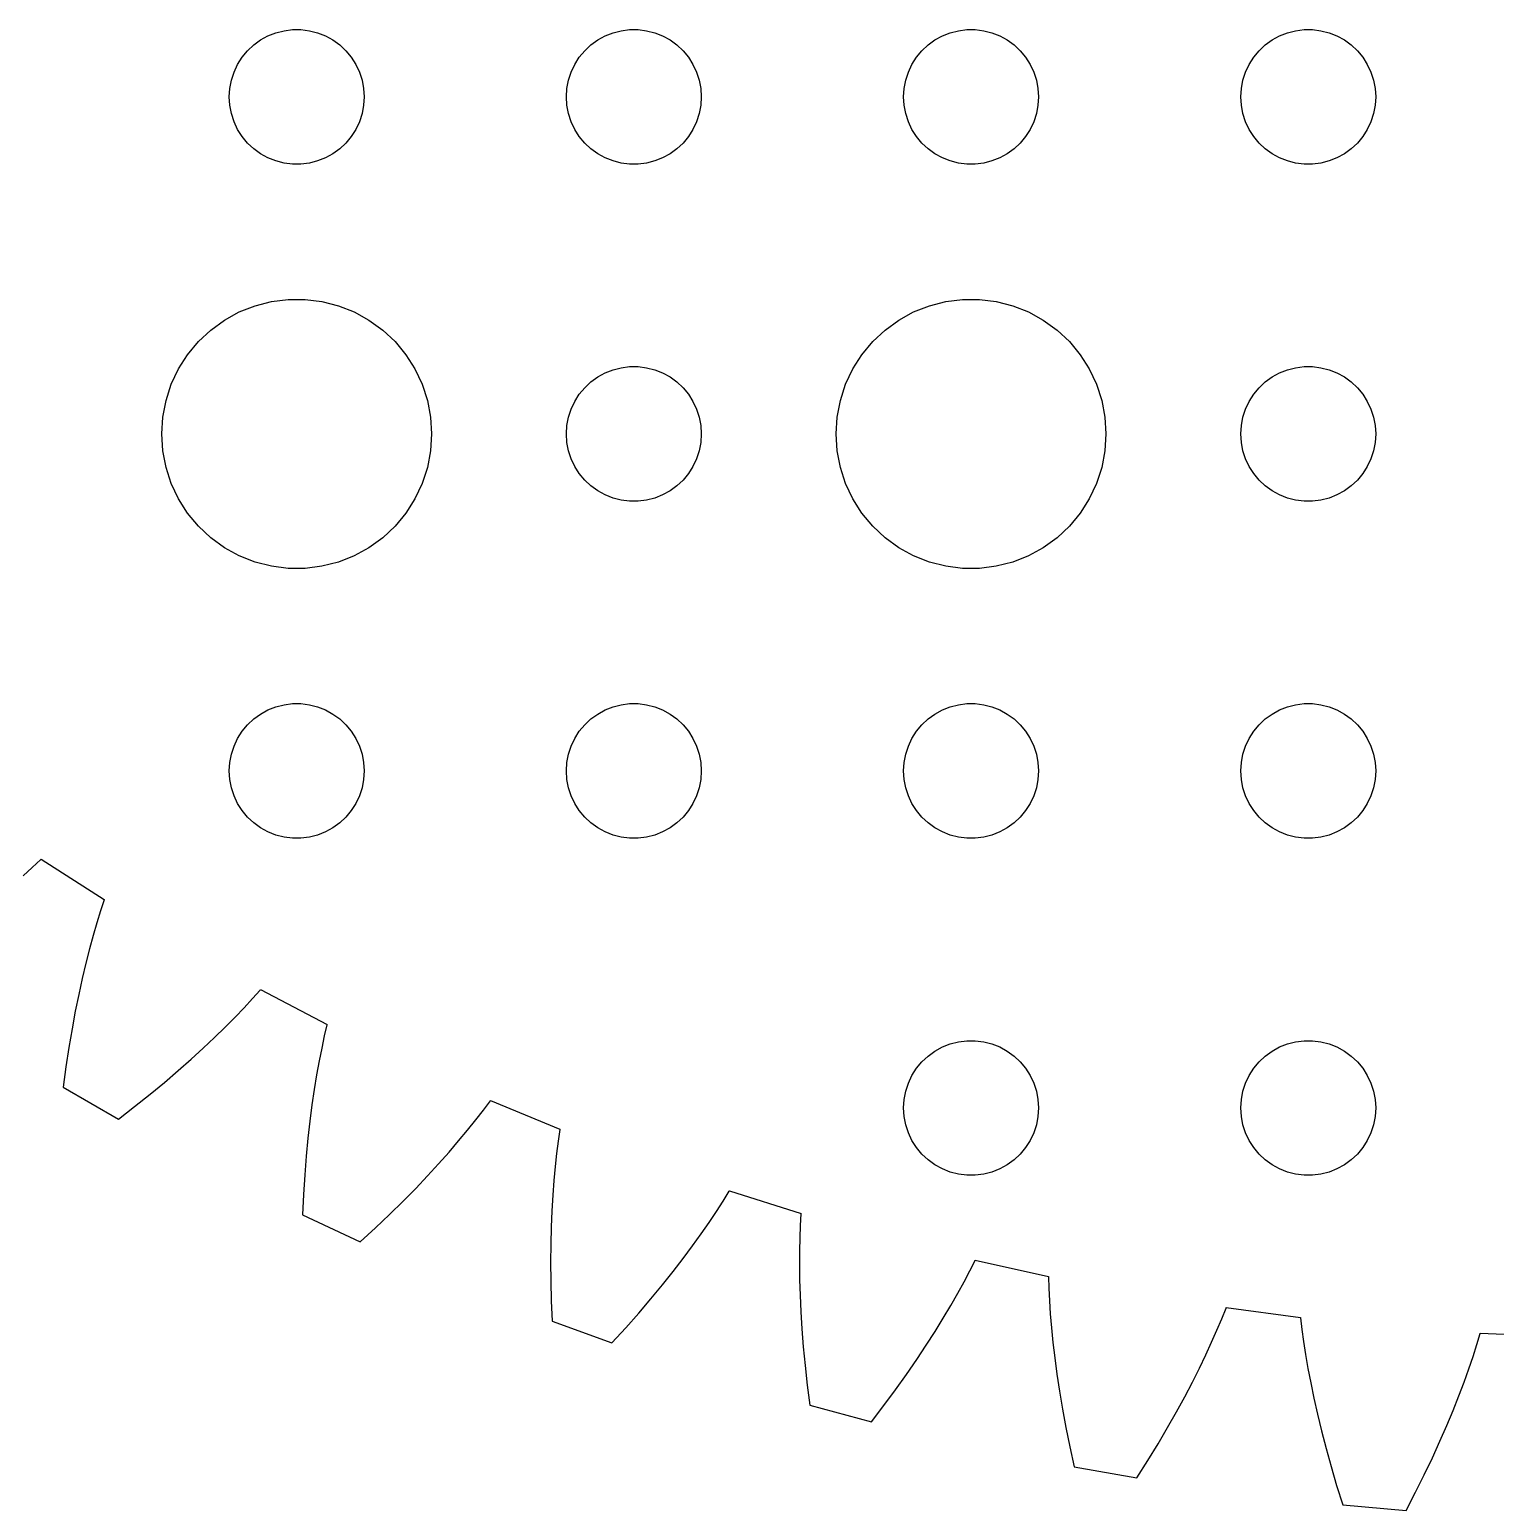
# Model space of a CAD drawing. Header units: metres. Extents: x -69 to 69, y 41 to 289.
# Drawn here: x -35.94 to -3.34, y 41.04 to 74 of the extents above; entities that cross this region are included whole.
import ezdxf

# ---------------------------------------------------------------- set-up
doc = ezdxf.new("R2010")
doc.units = ezdxf.units.M

msp = doc.modelspace()

# ---------------------------------------------------------------- linework, layer by layer
for p, q in [((-30.8037, 73.7665), (-30.6387, 73.8572)), ((-30.6387, 73.8572), (-30.4635, 73.9266)), ((-30.4635, 73.9266), (-30.2811, 73.9734)), ((-30.2811, 73.9734), (-30.0942, 73.997)), ((-30.0942, 73.997), (-29.9058, 73.997)), ((-29.9058, 73.997), (-29.7189, 73.9734)), ((-29.7189, 73.9734), (-29.5365, 73.9266)), ((-29.5365, 73.9266), (-29.3613, 73.8572)), ((-29.3613, 73.8572), (-29.1963, 73.7665)), ((-23.3037, 73.7665), (-23.1387, 73.8572)), ((-23.1387, 73.8572), (-22.9635, 73.9266)), ((-22.9635, 73.9266), (-22.7811, 73.9734)), ((-22.7811, 73.9734), (-22.5942, 73.997)), ((-22.5942, 73.997), (-22.4058, 73.997)), ((-22.4058, 73.997), (-22.2189, 73.9734)), ((-22.2189, 73.9734), (-22.0365, 73.9266)), ((-22.0365, 73.9266), (-21.8613, 73.8572)), ((-21.8613, 73.8572), (-21.6963, 73.7665)), ((-15.8037, 73.7665), (-15.6387, 73.8572)), ((-15.6387, 73.8572), (-15.4635, 73.9266)), ((-15.4635, 73.9266), (-15.2811, 73.9734)), ((-15.2811, 73.9734), (-15.0942, 73.997)), ((-15.0942, 73.997), (-14.9058, 73.997)), ((-14.9058, 73.997), (-14.7189, 73.9734)), ((-14.7189, 73.9734), (-14.5365, 73.9266)), ((-14.5365, 73.9266), (-14.3613, 73.8572)), ((-14.3613, 73.8572), (-14.1963, 73.7665)), ((-8.30373, 73.7665), (-8.13866, 73.8572)), ((-8.13866, 73.8572), (-7.96352, 73.9266)), ((-7.96352, 73.9266), (-7.78107, 73.9734)), ((-7.78107, 73.9734), (-7.59418, 73.997)), ((-7.59418, 73.997), (-7.40581, 73.997)), ((-7.40581, 73.997), (-7.21892, 73.9734)), ((-7.21892, 73.9734), (-7.03647, 73.9266)), ((-7.03647, 73.9266), (-6.86133, 73.8572)), ((-6.86133, 73.8572), (-6.69626, 73.7665)), ((-31.2135, 73.3817), (-31.0934, 73.5268)), ((-31.0934, 73.5268), (-30.9561, 73.6558)), ((-30.9561, 73.6558), (-30.8037, 73.7665)), ((-29.1963, 73.7665), (-29.0439, 73.6558)), ((-29.0439, 73.6558), (-28.9065, 73.5268)), ((-28.9065, 73.5268), (-28.7865, 73.3817)), ((-23.7135, 73.3817), (-23.5934, 73.5268)), ((-23.5934, 73.5268), (-23.4561, 73.6558)), ((-23.4561, 73.6558), (-23.3037, 73.7665)), ((-21.6963, 73.7665), (-21.5439, 73.6558)), ((-21.5439, 73.6558), (-21.4065, 73.5268)), ((-21.4065, 73.5268), (-21.2865, 73.3817)), ((-16.2135, 73.3817), (-16.0934, 73.5268)), ((-16.0934, 73.5268), (-15.9561, 73.6558)), ((-15.9561, 73.6558), (-15.8037, 73.7665)), ((-14.1963, 73.7665), (-14.0439, 73.6558)), ((-14.0439, 73.6558), (-13.9065, 73.5268)), ((-13.9065, 73.5268), (-13.7865, 73.3817)), ((-8.71352, 73.3817), (-8.59344, 73.5268)), ((-8.59344, 73.5268), (-8.45613, 73.6558)), ((-8.45613, 73.6558), (-8.30373, 73.7665)), ((-6.69626, 73.7665), (-6.54385, 73.6558)), ((-6.54385, 73.6558), (-6.40654, 73.5268)), ((-6.40654, 73.5268), (-6.28647, 73.3817)), ((-31.3947, 73.0522), (-31.3145, 73.2226)), ((-31.3145, 73.2226), (-31.2135, 73.3817)), ((-28.7865, 73.3817), (-28.6855, 73.2226)), ((-28.6855, 73.2226), (-28.6053, 73.0522)), ((-23.8947, 73.0522), (-23.8145, 73.2226)), ((-23.8145, 73.2226), (-23.7135, 73.3817)), ((-21.2865, 73.3817), (-21.1855, 73.2226)), ((-21.1855, 73.2226), (-21.1053, 73.0522)), ((-16.3947, 73.0522), (-16.3145, 73.2226)), ((-16.3145, 73.2226), (-16.2135, 73.3817)), ((-13.7865, 73.3817), (-13.6855, 73.2226)), ((-13.6855, 73.2226), (-13.6053, 73.0522)), ((-8.89465, 73.0522), (-8.81445, 73.2226)), ((-8.81445, 73.2226), (-8.71352, 73.3817)), ((-6.28647, 73.3817), (-6.18553, 73.2226)), ((-6.18553, 73.2226), (-6.10533, 73.0522)), ((-31.4882, 72.688), (-31.4529, 72.873)), ((-31.4529, 72.873), (-31.3947, 73.0522)), ((-28.6053, 73.0522), (-28.5471, 72.873)), ((-28.5471, 72.873), (-28.5118, 72.688)), ((-23.9882, 72.688), (-23.9529, 72.873)), ((-23.9529, 72.873), (-23.8947, 73.0522)), ((-21.1053, 73.0522), (-21.0471, 72.873)), ((-21.0471, 72.873), (-21.0118, 72.688)), ((-16.4882, 72.688), (-16.4529, 72.873)), ((-16.4529, 72.873), (-16.3947, 73.0522)), ((-13.6053, 73.0522), (-13.5471, 72.873)), ((-13.5471, 72.873), (-13.5118, 72.688)), ((-8.98816, 72.688), (-8.95287, 72.873)), ((-8.95287, 72.873), (-8.89465, 73.0522)), ((-6.10533, 73.0522), (-6.04712, 72.873)), ((-6.04712, 72.873), (-6.01183, 72.688)), ((-31.5, 72.5), (-31.4882, 72.688)), ((-31.4882, 72.312), (-31.5, 72.5)), ((-28.5118, 72.688), (-28.5, 72.5)), ((-28.5, 72.5), (-28.5118, 72.312)), ((-24, 72.5), (-23.9882, 72.688)), ((-23.9882, 72.312), (-24, 72.5)), ((-21.0118, 72.688), (-21, 72.5)), ((-21, 72.5), (-21.0118, 72.312)), ((-16.5, 72.5), (-16.4882, 72.688)), ((-16.4882, 72.312), (-16.5, 72.5)), ((-13.5118, 72.688), (-13.5, 72.5)), ((-13.5, 72.5), (-13.5118, 72.312)), ((-9, 72.5), (-8.98816, 72.688)), ((-8.98816, 72.312), (-9, 72.5)), ((-6.01183, 72.688), (-6, 72.5)), ((-6, 72.5), (-6.01183, 72.312)), ((-31.4529, 72.127), (-31.4882, 72.312)), ((-28.5118, 72.312), (-28.5471, 72.127)), ((-23.9529, 72.127), (-23.9882, 72.312)), ((-21.0118, 72.312), (-21.0471, 72.127)), ((-16.4529, 72.127), (-16.4882, 72.312)), ((-13.5118, 72.312), (-13.5471, 72.127)), ((-8.95287, 72.127), (-8.98816, 72.312)), ((-6.01183, 72.312), (-6.04712, 72.127)), ((-31.3947, 71.9478), (-31.4529, 72.127)), ((-31.3145, 71.7774), (-31.3947, 71.9478)), ((-28.6053, 71.9478), (-28.6855, 71.7774)), ((-28.5471, 72.127), (-28.6053, 71.9478)), ((-23.8947, 71.9478), (-23.9529, 72.127)), ((-23.8145, 71.7774), (-23.8947, 71.9478)), ((-21.1053, 71.9478), (-21.1855, 71.7774)), ((-21.0471, 72.127), (-21.1053, 71.9478)), ((-16.3947, 71.9478), (-16.4529, 72.127)), ((-16.3145, 71.7774), (-16.3947, 71.9478)), ((-13.6053, 71.9478), (-13.6855, 71.7774)), ((-13.5471, 72.127), (-13.6053, 71.9478)), ((-8.89465, 71.9478), (-8.95287, 72.127)), ((-8.81445, 71.7774), (-8.89465, 71.9478)), ((-6.10533, 71.9478), (-6.18553, 71.7774)), ((-6.04712, 72.127), (-6.10533, 71.9478)), ((-31.2135, 71.6183), (-31.3145, 71.7774)), ((-31.0934, 71.4732), (-31.2135, 71.6183)), ((-28.7865, 71.6183), (-28.9065, 71.4732)), ((-28.6855, 71.7774), (-28.7865, 71.6183)), ((-23.7135, 71.6183), (-23.8145, 71.7774)), ((-23.5934, 71.4732), (-23.7135, 71.6183)), ((-21.2865, 71.6183), (-21.4065, 71.4732)), ((-21.1855, 71.7774), (-21.2865, 71.6183)), ((-16.2135, 71.6183), (-16.3145, 71.7774)), ((-16.0934, 71.4732), (-16.2135, 71.6183)), ((-13.7865, 71.6183), (-13.9065, 71.4732)), ((-13.6855, 71.7774), (-13.7865, 71.6183)), ((-8.71352, 71.6183), (-8.81445, 71.7774)), ((-8.59344, 71.4732), (-8.71352, 71.6183)), ((-6.28647, 71.6183), (-6.40654, 71.4732)), ((-6.18553, 71.7774), (-6.28647, 71.6183)), ((-30.9561, 71.3442), (-31.0934, 71.4732)), ((-30.8037, 71.2335), (-30.9561, 71.3442)), ((-30.6387, 71.1428), (-30.8037, 71.2335)), ((-29.1963, 71.2335), (-29.3613, 71.1428)), ((-29.0439, 71.3442), (-29.1963, 71.2335)), ((-28.9065, 71.4732), (-29.0439, 71.3442)), ((-23.4561, 71.3442), (-23.5934, 71.4732)), ((-23.3037, 71.2335), (-23.4561, 71.3442)), ((-23.1387, 71.1428), (-23.3037, 71.2335)), ((-21.6963, 71.2335), (-21.8613, 71.1428)), ((-21.5439, 71.3442), (-21.6963, 71.2335)), ((-21.4065, 71.4732), (-21.5439, 71.3442)), ((-15.9561, 71.3442), (-16.0934, 71.4732)), ((-15.8037, 71.2335), (-15.9561, 71.3442)), ((-15.6387, 71.1428), (-15.8037, 71.2335)), ((-14.1963, 71.2335), (-14.3613, 71.1428)), ((-14.0439, 71.3442), (-14.1963, 71.2335)), ((-13.9065, 71.4732), (-14.0439, 71.3442)), ((-8.45613, 71.3442), (-8.59344, 71.4732)), ((-8.30373, 71.2335), (-8.45613, 71.3442)), ((-8.13866, 71.1428), (-8.30373, 71.2335)), ((-6.69626, 71.2335), (-6.86133, 71.1428)), ((-6.54385, 71.3442), (-6.69626, 71.2335)), ((-6.40654, 71.4732), (-6.54385, 71.3442)), ((-30.4635, 71.0734), (-30.6387, 71.1428)), ((-30.2811, 71.0266), (-30.4635, 71.0734)), ((-30.0942, 71.003), (-30.2811, 71.0266)), ((-29.9058, 71.003), (-30.0942, 71.003)), ((-29.7189, 71.0266), (-29.9058, 71.003)), ((-29.5365, 71.0734), (-29.7189, 71.0266)), ((-29.3613, 71.1428), (-29.5365, 71.0734)), ((-22.9635, 71.0734), (-23.1387, 71.1428)), ((-22.7811, 71.0266), (-22.9635, 71.0734)), ((-22.5942, 71.003), (-22.7811, 71.0266)), ((-22.4058, 71.003), (-22.5942, 71.003)), ((-22.2189, 71.0266), (-22.4058, 71.003)), ((-22.0365, 71.0734), (-22.2189, 71.0266)), ((-21.8613, 71.1428), (-22.0365, 71.0734)), ((-15.4635, 71.0734), (-15.6387, 71.1428)), ((-15.2811, 71.0266), (-15.4635, 71.0734)), ((-15.0942, 71.003), (-15.2811, 71.0266)), ((-14.9058, 71.003), (-15.0942, 71.003)), ((-14.7189, 71.0266), (-14.9058, 71.003)), ((-14.5365, 71.0734), (-14.7189, 71.0266)), ((-14.3613, 71.1428), (-14.5365, 71.0734)), ((-7.96352, 71.0734), (-8.13866, 71.1428)), ((-7.78107, 71.0266), (-7.96352, 71.0734)), ((-7.59418, 71.003), (-7.78107, 71.0266)), ((-7.40581, 71.003), (-7.59418, 71.003)), ((-7.21892, 71.0266), (-7.40581, 71.003)), ((-7.03647, 71.0734), (-7.21892, 71.0266)), ((-6.86133, 71.1428), (-7.03647, 71.0734)), ((-30.927, 67.8532), (-30.5621, 67.9469)), ((-30.5621, 67.9469), (-30.1884, 67.9941)), ((-30.1884, 67.9941), (-29.8116, 67.9941)), ((-29.8116, 67.9941), (-29.4379, 67.9469)), ((-29.4379, 67.9469), (-29.0729, 67.8532)), ((-15.927, 67.8532), (-15.5621, 67.9469)), ((-15.5621, 67.9469), (-15.1884, 67.9941)), ((-15.1884, 67.9941), (-14.8116, 67.9941)), ((-14.8116, 67.9941), (-14.4379, 67.9469)), ((-14.4379, 67.9469), (-14.0729, 67.8532)), ((-31.6075, 67.533), (-31.2773, 67.7145)), ((-31.2773, 67.7145), (-30.927, 67.8532)), ((-29.0729, 67.8532), (-28.7227, 67.7145)), ((-28.7227, 67.7145), (-28.3925, 67.533)), ((-16.6075, 67.533), (-16.2773, 67.7145)), ((-16.2773, 67.7145), (-15.927, 67.8532)), ((-14.0729, 67.8532), (-13.7227, 67.7145)), ((-13.7227, 67.7145), (-13.3925, 67.533)), ((-32.1869, 67.0536), (-31.9123, 67.3115)), ((-31.9123, 67.3115), (-31.6075, 67.533)), ((-28.3925, 67.533), (-28.0877, 67.3115)), ((-28.0877, 67.3115), (-27.8131, 67.0536)), ((-17.1869, 67.0536), (-16.9123, 67.3115)), ((-16.9123, 67.3115), (-16.6075, 67.533)), ((-13.3925, 67.533), (-13.0877, 67.3115)), ((-13.0877, 67.3115), (-12.8131, 67.0536)), ((-32.427, 66.7634), (-32.1869, 67.0536)), ((-27.8131, 67.0536), (-27.5729, 66.7634)), ((-17.427, 66.7634), (-17.1869, 67.0536)), ((-12.8131, 67.0536), (-12.5729, 66.7634)), ((-32.6289, 66.4453), (-32.427, 66.7634)), ((-27.5729, 66.7634), (-27.3711, 66.4453)), ((-17.6289, 66.4453), (-17.427, 66.7634)), ((-12.5729, 66.7634), (-12.3711, 66.4453)), ((-32.7893, 66.1044), (-32.6289, 66.4453)), ((-27.3711, 66.4453), (-27.2107, 66.1044)), ((-23.4561, 66.1558), (-23.3037, 66.2665)), ((-23.3037, 66.2665), (-23.1387, 66.3572)), ((-23.1387, 66.3572), (-22.9635, 66.4266)), ((-22.9635, 66.4266), (-22.7811, 66.4734)), ((-22.7811, 66.4734), (-22.5942, 66.497)), ((-22.5942, 66.497), (-22.4058, 66.497)), ((-22.4058, 66.497), (-22.2189, 66.4734)), ((-22.2189, 66.4734), (-22.0365, 66.4266)), ((-22.0365, 66.4266), (-21.8613, 66.3572)), ((-21.8613, 66.3572), (-21.6963, 66.2665)), ((-21.6963, 66.2665), (-21.5439, 66.1558)), ((-17.7893, 66.1044), (-17.6289, 66.4453)), ((-12.3711, 66.4453), (-12.2107, 66.1044)), ((-8.45613, 66.1558), (-8.30373, 66.2665)), ((-8.30373, 66.2665), (-8.13866, 66.3572)), ((-8.13866, 66.3572), (-7.96352, 66.4266)), ((-7.96352, 66.4266), (-7.78107, 66.4734)), ((-7.78107, 66.4734), (-7.59418, 66.497)), ((-7.59418, 66.497), (-7.40581, 66.497)), ((-7.40581, 66.497), (-7.21892, 66.4734)), ((-7.21892, 66.4734), (-7.03647, 66.4266)), ((-7.03647, 66.4266), (-6.86133, 66.3572)), ((-6.86133, 66.3572), (-6.69626, 66.2665)), ((-6.69626, 66.2665), (-6.54385, 66.1558)), ((-32.9057, 65.7461), (-32.7893, 66.1044)), ((-27.2107, 66.1044), (-27.0942, 65.7461)), ((-23.7135, 65.8817), (-23.5934, 66.0268)), ((-23.5934, 66.0268), (-23.4561, 66.1558)), ((-21.5439, 66.1558), (-21.4065, 66.0268)), ((-21.4065, 66.0268), (-21.2865, 65.8817)), ((-17.9057, 65.7461), (-17.7893, 66.1044)), ((-12.2107, 66.1044), (-12.0942, 65.7461)), ((-8.71352, 65.8817), (-8.59344, 66.0268)), ((-8.59344, 66.0268), (-8.45613, 66.1558)), ((-6.54385, 66.1558), (-6.40654, 66.0268)), ((-6.40654, 66.0268), (-6.28647, 65.8817)), ((-32.9763, 65.376), (-32.9057, 65.7461)), ((-27.0942, 65.7461), (-27.0237, 65.376)), ((-23.8947, 65.5522), (-23.8145, 65.7226)), ((-23.8145, 65.7226), (-23.7135, 65.8817)), ((-21.2865, 65.8817), (-21.1855, 65.7226)), ((-21.1855, 65.7226), (-21.1053, 65.5522)), ((-17.9763, 65.376), (-17.9057, 65.7461)), ((-12.0942, 65.7461), (-12.0237, 65.376)), ((-8.89465, 65.5522), (-8.81445, 65.7226)), ((-8.81445, 65.7226), (-8.71352, 65.8817)), ((-6.28647, 65.8817), (-6.18553, 65.7226)), ((-6.18553, 65.7226), (-6.10533, 65.5522)), ((-33, 65), (-32.9763, 65.376)), ((-27.0237, 65.376), (-27, 65)), ((-23.9882, 65.188), (-23.9529, 65.373)), ((-23.9529, 65.373), (-23.8947, 65.5522)), ((-21.1053, 65.5522), (-21.0471, 65.373)), ((-21.0471, 65.373), (-21.0118, 65.188)), ((-18, 65), (-17.9763, 65.376)), ((-12.0237, 65.376), (-12, 65)), ((-8.98816, 65.188), (-8.95287, 65.373)), ((-8.95287, 65.373), (-8.89465, 65.5522)), ((-6.10533, 65.5522), (-6.04712, 65.373)), ((-6.04712, 65.373), (-6.01183, 65.188)), ((-32.9763, 64.624), (-33, 65)), ((-27, 65), (-27.0237, 64.624)), ((-24, 65), (-23.9882, 65.188)), ((-23.9882, 64.812), (-24, 65)), ((-21.0118, 65.188), (-21, 65)), ((-21, 65), (-21.0118, 64.812)), ((-17.9763, 64.624), (-18, 65)), ((-12, 65), (-12.0237, 64.624)), ((-9, 65), (-8.98816, 65.188)), ((-8.98816, 64.812), (-9, 65)), ((-6.01183, 65.188), (-6, 65)), ((-6, 65), (-6.01183, 64.812)), ((-32.9057, 64.2539), (-32.9763, 64.624)), ((-27.0237, 64.624), (-27.0942, 64.2539)), ((-23.9529, 64.627), (-23.9882, 64.812)), ((-23.8947, 64.4478), (-23.9529, 64.627)), ((-21.0471, 64.627), (-21.1053, 64.4478)), ((-21.0118, 64.812), (-21.0471, 64.627)), ((-17.9057, 64.2539), (-17.9763, 64.624)), ((-12.0237, 64.624), (-12.0942, 64.2539)), ((-8.95287, 64.627), (-8.98816, 64.812)), ((-8.89465, 64.4478), (-8.95287, 64.627)), ((-6.04712, 64.627), (-6.10533, 64.4478)), ((-6.01183, 64.812), (-6.04712, 64.627)), ((-23.8145, 64.2774), (-23.8947, 64.4478)), ((-23.7135, 64.1183), (-23.8145, 64.2774)), ((-21.1855, 64.2774), (-21.2865, 64.1183)), ((-21.1053, 64.4478), (-21.1855, 64.2774)), ((-8.81445, 64.2774), (-8.89465, 64.4478)), ((-8.71352, 64.1183), (-8.81445, 64.2774)), ((-6.18553, 64.2774), (-6.28647, 64.1183)), ((-6.10533, 64.4478), (-6.18553, 64.2774)), ((-32.7893, 63.8956), (-32.9057, 64.2539)), ((-27.0942, 64.2539), (-27.2107, 63.8956)), ((-23.5934, 63.9732), (-23.7135, 64.1183)), ((-23.4561, 63.8442), (-23.5934, 63.9732)), ((-21.4065, 63.9732), (-21.5439, 63.8442)), ((-21.2865, 64.1183), (-21.4065, 63.9732)), ((-17.7893, 63.8956), (-17.9057, 64.2539)), ((-12.0942, 64.2539), (-12.2107, 63.8956)), ((-8.59344, 63.9732), (-8.71352, 64.1183)), ((-8.45613, 63.8442), (-8.59344, 63.9732)), ((-6.40654, 63.9732), (-6.54385, 63.8442)), ((-6.28647, 64.1183), (-6.40654, 63.9732)), ((-32.6289, 63.5547), (-32.7893, 63.8956)), ((-27.2107, 63.8956), (-27.3711, 63.5547)), ((-23.3037, 63.7335), (-23.4561, 63.8442)), ((-23.1387, 63.6428), (-23.3037, 63.7335)), ((-22.9635, 63.5734), (-23.1387, 63.6428)), ((-21.8613, 63.6428), (-22.0365, 63.5734)), ((-21.6963, 63.7335), (-21.8613, 63.6428)), ((-21.5439, 63.8442), (-21.6963, 63.7335)), ((-17.6289, 63.5547), (-17.7893, 63.8956)), ((-12.2107, 63.8956), (-12.3711, 63.5547)), ((-8.30373, 63.7335), (-8.45613, 63.8442)), ((-8.13866, 63.6428), (-8.30373, 63.7335)), ((-7.96352, 63.5734), (-8.13866, 63.6428)), ((-6.86133, 63.6428), (-7.03647, 63.5734)), ((-6.69626, 63.7335), (-6.86133, 63.6428)), ((-6.54385, 63.8442), (-6.69626, 63.7335)), ((-32.427, 63.2366), (-32.6289, 63.5547)), ((-27.3711, 63.5547), (-27.5729, 63.2366)), ((-22.7811, 63.5266), (-22.9635, 63.5734)), ((-22.5942, 63.503), (-22.7811, 63.5266)), ((-22.4058, 63.503), (-22.5942, 63.503)), ((-22.2189, 63.5266), (-22.4058, 63.503)), ((-22.0365, 63.5734), (-22.2189, 63.5266)), ((-17.427, 63.2366), (-17.6289, 63.5547)), ((-12.3711, 63.5547), (-12.5729, 63.2366)), ((-7.78107, 63.5266), (-7.96352, 63.5734)), ((-7.59418, 63.503), (-7.78107, 63.5266)), ((-7.40581, 63.503), (-7.59418, 63.503)), ((-7.21892, 63.5266), (-7.40581, 63.503)), ((-7.03647, 63.5734), (-7.21892, 63.5266)), ((-32.1869, 62.9464), (-32.427, 63.2366)), ((-31.9123, 62.6885), (-32.1869, 62.9464)), ((-27.8131, 62.9464), (-28.0877, 62.6885)), ((-27.5729, 63.2366), (-27.8131, 62.9464)), ((-17.1869, 62.9464), (-17.427, 63.2366)), ((-16.9123, 62.6885), (-17.1869, 62.9464)), ((-12.8131, 62.9464), (-13.0877, 62.6885)), ((-12.5729, 63.2366), (-12.8131, 62.9464)), ((-31.6075, 62.467), (-31.9123, 62.6885)), ((-28.0877, 62.6885), (-28.3925, 62.467)), ((-16.6075, 62.467), (-16.9123, 62.6885)), ((-13.0877, 62.6885), (-13.3925, 62.467)), ((-31.2773, 62.2855), (-31.6075, 62.467)), ((-30.927, 62.1468), (-31.2773, 62.2855)), ((-28.7227, 62.2855), (-29.0729, 62.1468)), ((-28.3925, 62.467), (-28.7227, 62.2855)), ((-16.2773, 62.2855), (-16.6075, 62.467)), ((-15.927, 62.1468), (-16.2773, 62.2855)), ((-13.7227, 62.2855), (-14.0729, 62.1468)), ((-13.3925, 62.467), (-13.7227, 62.2855)), ((-30.5621, 62.0531), (-30.927, 62.1468)), ((-30.1884, 62.0059), (-30.5621, 62.0531)), ((-29.8116, 62.0059), (-30.1884, 62.0059)), ((-29.4379, 62.0531), (-29.8116, 62.0059)), ((-29.0729, 62.1468), (-29.4379, 62.0531)), ((-15.5621, 62.0531), (-15.927, 62.1468)), ((-15.1884, 62.0059), (-15.5621, 62.0531)), ((-14.8116, 62.0059), (-15.1884, 62.0059)), ((-14.4379, 62.0531), (-14.8116, 62.0059)), ((-14.0729, 62.1468), (-14.4379, 62.0531)), ((-30.2811, 58.9734), (-30.0942, 58.997)), ((-30.0942, 58.997), (-29.9058, 58.997)), ((-29.9058, 58.997), (-29.7189, 58.9734)), ((-22.7811, 58.9734), (-22.5942, 58.997)), ((-22.5942, 58.997), (-22.4058, 58.997)), ((-22.4058, 58.997), (-22.2189, 58.9734)), ((-15.2811, 58.9734), (-15.0942, 58.997)), ((-15.0942, 58.997), (-14.9058, 58.997)), ((-14.9058, 58.997), (-14.7189, 58.9734)), ((-7.78107, 58.9734), (-7.59418, 58.997)), ((-7.59418, 58.997), (-7.40581, 58.997)), ((-7.40581, 58.997), (-7.21892, 58.9734)), ((-31.0934, 58.5268), (-30.9561, 58.6558)), ((-30.9561, 58.6558), (-30.8037, 58.7665)), ((-30.8037, 58.7665), (-30.6387, 58.8572)), ((-30.6387, 58.8572), (-30.4635, 58.9266)), ((-30.4635, 58.9266), (-30.2811, 58.9734)), ((-29.7189, 58.9734), (-29.5365, 58.9266)), ((-29.5365, 58.9266), (-29.3613, 58.8572)), ((-29.3613, 58.8572), (-29.1963, 58.7665)), ((-29.1963, 58.7665), (-29.0439, 58.6558)), ((-29.0439, 58.6558), (-28.9065, 58.5268)), ((-23.5934, 58.5268), (-23.4561, 58.6558)), ((-23.4561, 58.6558), (-23.3037, 58.7665)), ((-23.3037, 58.7665), (-23.1387, 58.8572)), ((-23.1387, 58.8572), (-22.9635, 58.9266)), ((-22.9635, 58.9266), (-22.7811, 58.9734)), ((-22.2189, 58.9734), (-22.0365, 58.9266)), ((-22.0365, 58.9266), (-21.8613, 58.8572)), ((-21.8613, 58.8572), (-21.6963, 58.7665)), ((-21.6963, 58.7665), (-21.5439, 58.6558)), ((-21.5439, 58.6558), (-21.4065, 58.5268)), ((-16.0934, 58.5268), (-15.9561, 58.6558)), ((-15.9561, 58.6558), (-15.8037, 58.7665)), ((-15.8037, 58.7665), (-15.6387, 58.8572)), ((-15.6387, 58.8572), (-15.4635, 58.9266)), ((-15.4635, 58.9266), (-15.2811, 58.9734)), ((-14.7189, 58.9734), (-14.5365, 58.9266)), ((-14.5365, 58.9266), (-14.3613, 58.8572)), ((-14.3613, 58.8572), (-14.1963, 58.7665)), ((-14.1963, 58.7665), (-14.0439, 58.6558)), ((-14.0439, 58.6558), (-13.9065, 58.5268)), ((-8.59344, 58.5268), (-8.45613, 58.6558)), ((-8.45613, 58.6558), (-8.30373, 58.7665)), ((-8.30373, 58.7665), (-8.13866, 58.8572)), ((-8.13866, 58.8572), (-7.96352, 58.9266)), ((-7.96352, 58.9266), (-7.78107, 58.9734)), ((-7.21892, 58.9734), (-7.03647, 58.9266)), ((-7.03647, 58.9266), (-6.86133, 58.8572)), ((-6.86133, 58.8572), (-6.69626, 58.7665)), ((-6.69626, 58.7665), (-6.54385, 58.6558)), ((-6.54385, 58.6558), (-6.40654, 58.5268)), ((-31.3145, 58.2226), (-31.2135, 58.3817)), ((-31.2135, 58.3817), (-31.0934, 58.5268)), ((-28.9065, 58.5268), (-28.7865, 58.3817)), ((-28.7865, 58.3817), (-28.6855, 58.2226)), ((-23.8145, 58.2226), (-23.7135, 58.3817)), ((-23.7135, 58.3817), (-23.5934, 58.5268)), ((-21.4065, 58.5268), (-21.2865, 58.3817)), ((-21.2865, 58.3817), (-21.1855, 58.2226)), ((-16.3145, 58.2226), (-16.2135, 58.3817)), ((-16.2135, 58.3817), (-16.0934, 58.5268)), ((-13.9065, 58.5268), (-13.7865, 58.3817)), ((-13.7865, 58.3817), (-13.6855, 58.2226)), ((-8.81445, 58.2226), (-8.71352, 58.3817)), ((-8.71352, 58.3817), (-8.59344, 58.5268)), ((-6.40654, 58.5268), (-6.28647, 58.3817)), ((-6.28647, 58.3817), (-6.18553, 58.2226)), ((-31.4529, 57.873), (-31.3947, 58.0522)), ((-31.3947, 58.0522), (-31.3145, 58.2226)), ((-28.6855, 58.2226), (-28.6053, 58.0522)), ((-28.6053, 58.0522), (-28.5471, 57.873)), ((-23.9529, 57.873), (-23.8947, 58.0522)), ((-23.8947, 58.0522), (-23.8145, 58.2226)), ((-21.1855, 58.2226), (-21.1053, 58.0522)), ((-21.1053, 58.0522), (-21.0471, 57.873)), ((-16.4529, 57.873), (-16.3947, 58.0522)), ((-16.3947, 58.0522), (-16.3145, 58.2226)), ((-13.6855, 58.2226), (-13.6053, 58.0522)), ((-13.6053, 58.0522), (-13.5471, 57.873)), ((-8.95287, 57.873), (-8.89465, 58.0522)), ((-8.89465, 58.0522), (-8.81445, 58.2226)), ((-6.18553, 58.2226), (-6.10533, 58.0522)), ((-6.10533, 58.0522), (-6.04712, 57.873)), ((-31.5, 57.5), (-31.4882, 57.688)), ((-31.4882, 57.688), (-31.4529, 57.873)), ((-28.5471, 57.873), (-28.5118, 57.688)), ((-28.5118, 57.688), (-28.5, 57.5)), ((-24, 57.5), (-23.9882, 57.688)), ((-23.9882, 57.688), (-23.9529, 57.873)), ((-21.0471, 57.873), (-21.0118, 57.688)), ((-21.0118, 57.688), (-21, 57.5)), ((-16.5, 57.5), (-16.4882, 57.688)), ((-16.4882, 57.688), (-16.4529, 57.873)), ((-13.5471, 57.873), (-13.5118, 57.688)), ((-13.5118, 57.688), (-13.5, 57.5)), ((-9, 57.5), (-8.98816, 57.688)), ((-8.98816, 57.688), (-8.95287, 57.873)), ((-6.04712, 57.873), (-6.01183, 57.688)), ((-6.01183, 57.688), (-6, 57.5)), ((-31.4882, 57.312), (-31.5, 57.5)), ((-28.5, 57.5), (-28.5118, 57.312)), ((-23.9882, 57.312), (-24, 57.5)), ((-21, 57.5), (-21.0118, 57.312)), ((-16.4882, 57.312), (-16.5, 57.5)), ((-13.5, 57.5), (-13.5118, 57.312)), ((-8.98816, 57.312), (-9, 57.5)), ((-6, 57.5), (-6.01183, 57.312)), ((-31.4529, 57.127), (-31.4882, 57.312)), ((-31.3947, 56.9478), (-31.4529, 57.127)), ((-28.5471, 57.127), (-28.6053, 56.9478)), ((-28.5118, 57.312), (-28.5471, 57.127)), ((-23.9529, 57.127), (-23.9882, 57.312)), ((-23.8947, 56.9478), (-23.9529, 57.127)), ((-21.0471, 57.127), (-21.1053, 56.9478)), ((-21.0118, 57.312), (-21.0471, 57.127)), ((-16.4529, 57.127), (-16.4882, 57.312)), ((-16.3947, 56.9478), (-16.4529, 57.127)), ((-13.5471, 57.127), (-13.6053, 56.9478)), ((-13.5118, 57.312), (-13.5471, 57.127)), ((-8.95287, 57.127), (-8.98816, 57.312)), ((-8.89465, 56.9478), (-8.95287, 57.127)), ((-6.04712, 57.127), (-6.10533, 56.9478)), ((-6.01183, 57.312), (-6.04712, 57.127)), ((-31.3145, 56.7774), (-31.3947, 56.9478)), ((-31.2135, 56.6183), (-31.3145, 56.7774)), ((-28.6855, 56.7774), (-28.7865, 56.6183)), ((-28.6053, 56.9478), (-28.6855, 56.7774)), ((-23.8145, 56.7774), (-23.8947, 56.9478)), ((-23.7135, 56.6183), (-23.8145, 56.7774)), ((-21.1855, 56.7774), (-21.2865, 56.6183)), ((-21.1053, 56.9478), (-21.1855, 56.7774)), ((-16.3145, 56.7774), (-16.3947, 56.9478)), ((-16.2135, 56.6183), (-16.3145, 56.7774)), ((-13.6855, 56.7774), (-13.7865, 56.6183)), ((-13.6053, 56.9478), (-13.6855, 56.7774)), ((-8.81445, 56.7774), (-8.89465, 56.9478)), ((-8.71352, 56.6183), (-8.81445, 56.7774)), ((-6.18553, 56.7774), (-6.28647, 56.6183)), ((-6.10533, 56.9478), (-6.18553, 56.7774)), ((-31.0934, 56.4732), (-31.2135, 56.6183)), ((-30.9561, 56.3442), (-31.0934, 56.4732)), ((-28.9065, 56.4732), (-29.0439, 56.3442)), ((-28.7865, 56.6183), (-28.9065, 56.4732)), ((-23.5934, 56.4732), (-23.7135, 56.6183)), ((-23.4561, 56.3442), (-23.5934, 56.4732)), ((-21.4065, 56.4732), (-21.5439, 56.3442)), ((-21.2865, 56.6183), (-21.4065, 56.4732)), ((-16.0934, 56.4732), (-16.2135, 56.6183)), ((-15.9561, 56.3442), (-16.0934, 56.4732)), ((-13.9065, 56.4732), (-14.0439, 56.3442)), ((-13.7865, 56.6183), (-13.9065, 56.4732)), ((-8.59344, 56.4732), (-8.71352, 56.6183)), ((-8.45613, 56.3442), (-8.59344, 56.4732)), ((-6.40654, 56.4732), (-6.54385, 56.3442)), ((-6.28647, 56.6183), (-6.40654, 56.4732)), ((-30.8037, 56.2335), (-30.9561, 56.3442)), ((-30.6387, 56.1428), (-30.8037, 56.2335)), ((-30.4635, 56.0734), (-30.6387, 56.1428)), ((-30.2811, 56.0266), (-30.4635, 56.0734)), ((-30.0942, 56.003), (-30.2811, 56.0266)), ((-29.7189, 56.0266), (-29.9058, 56.003)), ((-29.5365, 56.0734), (-29.7189, 56.0266)), ((-29.3613, 56.1428), (-29.5365, 56.0734)), ((-29.1963, 56.2335), (-29.3613, 56.1428)), ((-29.0439, 56.3442), (-29.1963, 56.2335)), ((-23.3037, 56.2335), (-23.4561, 56.3442)), ((-23.1387, 56.1428), (-23.3037, 56.2335)), ((-22.9635, 56.0734), (-23.1387, 56.1428)), ((-22.7811, 56.0266), (-22.9635, 56.0734)), ((-22.5942, 56.003), (-22.7811, 56.0266)), ((-22.2189, 56.0266), (-22.4058, 56.003)), ((-22.0365, 56.0734), (-22.2189, 56.0266)), ((-21.8613, 56.1428), (-22.0365, 56.0734)), ((-21.6963, 56.2335), (-21.8613, 56.1428)), ((-21.5439, 56.3442), (-21.6963, 56.2335)), ((-15.8037, 56.2335), (-15.9561, 56.3442)), ((-15.6387, 56.1428), (-15.8037, 56.2335)), ((-15.4635, 56.0734), (-15.6387, 56.1428)), ((-15.2811, 56.0266), (-15.4635, 56.0734)), ((-15.0942, 56.003), (-15.2811, 56.0266)), ((-14.7189, 56.0266), (-14.9058, 56.003)), ((-14.5365, 56.0734), (-14.7189, 56.0266)), ((-14.3613, 56.1428), (-14.5365, 56.0734)), ((-14.1963, 56.2335), (-14.3613, 56.1428)), ((-14.0439, 56.3442), (-14.1963, 56.2335)), ((-8.30373, 56.2335), (-8.45613, 56.3442)), ((-8.13866, 56.1428), (-8.30373, 56.2335)), ((-7.96352, 56.0734), (-8.13866, 56.1428)), ((-7.78107, 56.0266), (-7.96352, 56.0734)), ((-7.59418, 56.003), (-7.78107, 56.0266)), ((-7.21892, 56.0266), (-7.40581, 56.003)), ((-7.03647, 56.0734), (-7.21892, 56.0266)), ((-6.86133, 56.1428), (-7.03647, 56.0734)), ((-6.69626, 56.2335), (-6.86133, 56.1428)), ((-6.54385, 56.3442), (-6.69626, 56.2335)), ((-29.9058, 56.003), (-30.0942, 56.003)), ((-22.4058, 56.003), (-22.5942, 56.003)), ((-14.9058, 56.003), (-15.0942, 56.003)), ((-7.40581, 56.003), (-7.59418, 56.003)), ((-35.8814, 55.3518), (-35.6938, 55.5278)), ((-35.6938, 55.5278), (-35.6875, 55.5375)), ((-35.6875, 55.5375), (-34.2792, 54.6367)), ((-36.0853, 55.1669), (-35.8814, 55.3518)), ((-34.3639, 54.385), (-34.4454, 54.1221)), ((-34.2837, 54.6295), (-34.3639, 54.385)), ((-34.2792, 54.6367), (-34.2837, 54.6295)), ((-34.4454, 54.1221), (-34.5274, 53.8406)), ((-34.5274, 53.8406), (-34.6094, 53.5405)), ((-34.6094, 53.5405), (-34.6908, 53.2217)), ((-34.6908, 53.2217), (-34.771, 52.884)), ((-34.771, 52.884), (-34.8493, 52.5276)), ((-34.8493, 52.5276), (-34.9252, 52.1523)), ((-31.169, 52.2305), (-30.982, 52.4325)), ((-30.982, 52.4325), (-30.8104, 52.6242)), ((-30.8104, 52.6242), (-30.8049, 52.6344)), ((-30.8049, 52.6344), (-29.3235, 51.8597)), ((-34.9252, 52.1523), (-34.998, 51.7581)), ((-31.3717, 52.0187), (-31.169, 52.2305)), ((-34.998, 51.7581), (-35.0671, 51.345)), ((-31.8261, 51.5677), (-31.5906, 51.7976)), ((-31.5906, 51.7976), (-31.3717, 52.0187)), ((-29.3274, 51.8522), (-29.386, 51.6017)), ((-29.3235, 51.8597), (-29.3274, 51.8522)), ((-32.0784, 51.3295), (-31.8261, 51.5677)), ((-29.386, 51.6017), (-29.4442, 51.3326)), ((-15.6387, 51.3572), (-15.4635, 51.4266)), ((-15.4635, 51.4266), (-15.2811, 51.4734)), ((-15.2811, 51.4734), (-15.0942, 51.497)), ((-15.0942, 51.497), (-14.9058, 51.497)), ((-14.9058, 51.497), (-14.7189, 51.4734)), ((-14.7189, 51.4734), (-14.5365, 51.4266)), ((-14.5365, 51.4266), (-14.3613, 51.3572)), ((-8.13866, 51.3572), (-7.96352, 51.4266)), ((-7.96352, 51.4266), (-7.78107, 51.4734)), ((-7.78107, 51.4734), (-7.59418, 51.497)), ((-7.59418, 51.497), (-7.40581, 51.497)), ((-7.40581, 51.497), (-7.21892, 51.4734)), ((-7.21892, 51.4734), (-7.03647, 51.4266)), ((-7.03647, 51.4266), (-6.86133, 51.3572)), ((-35.0671, 51.345), (-35.132, 50.9131)), ((-32.635, 50.83), (-32.3479, 51.0834)), ((-32.3479, 51.0834), (-32.0784, 51.3295)), ((-29.4442, 51.3326), (-29.5014, 51.0451)), ((-16.0934, 51.0268), (-15.9561, 51.1558)), ((-15.9561, 51.1558), (-15.8037, 51.2665)), ((-15.8037, 51.2665), (-15.6387, 51.3572)), ((-14.3613, 51.3572), (-14.1963, 51.2665)), ((-14.1963, 51.2665), (-14.0439, 51.1558)), ((-14.0439, 51.1558), (-13.9065, 51.0268)), ((-8.59344, 51.0268), (-8.45613, 51.1558)), ((-8.45613, 51.1558), (-8.30373, 51.2665)), ((-8.30373, 51.2665), (-8.13866, 51.3572)), ((-6.86133, 51.3572), (-6.69626, 51.2665)), ((-6.69626, 51.2665), (-6.54385, 51.1558)), ((-6.54385, 51.1558), (-6.40654, 51.0268)), ((-35.132, 50.9131), (-35.1919, 50.4624)), ((-32.94, 50.5699), (-32.635, 50.83)), ((-29.5014, 51.0451), (-29.5569, 50.7389)), ((-16.3145, 50.7226), (-16.2135, 50.8817)), ((-16.2135, 50.8817), (-16.0934, 51.0268)), ((-13.9065, 51.0268), (-13.7865, 50.8817)), ((-13.7865, 50.8817), (-13.6855, 50.7226)), ((-8.81445, 50.7226), (-8.71352, 50.8817)), ((-8.71352, 50.8817), (-8.59344, 51.0268)), ((-6.40654, 51.0268), (-6.28647, 50.8817)), ((-6.28647, 50.8817), (-6.18553, 50.7226)), ((-35.1919, 50.4624), (-33.9651, 49.7541)), ((-33.2631, 50.3035), (-32.94, 50.5699)), ((-29.5569, 50.7389), (-29.6102, 50.4142)), ((-16.4529, 50.373), (-16.3947, 50.5522)), ((-16.3947, 50.5522), (-16.3145, 50.7226)), ((-13.6855, 50.7226), (-13.6053, 50.5522)), ((-13.6053, 50.5522), (-13.5471, 50.373)), ((-8.95287, 50.373), (-8.89465, 50.5522)), ((-8.89465, 50.5522), (-8.81445, 50.7226)), ((-6.18553, 50.7226), (-6.10533, 50.5522)), ((-6.10533, 50.5522), (-6.04712, 50.373)), ((-33.6047, 50.0314), (-33.2631, 50.3035)), ((-29.6102, 50.4142), (-29.6607, 50.0709)), ((-25.8468, 49.9513), (-25.6925, 50.1572)), ((-25.6925, 50.1572), (-25.688, 50.1679)), ((-25.688, 50.1679), (-24.1447, 49.5253)), ((-16.5, 50), (-16.4882, 50.188)), ((-16.4882, 50.188), (-16.4529, 50.373)), ((-13.5471, 50.373), (-13.5118, 50.188)), ((-13.5118, 50.188), (-13.5, 50)), ((-9, 50), (-8.98816, 50.188)), ((-8.98816, 50.188), (-8.95287, 50.373)), ((-6.04712, 50.373), (-6.01183, 50.188)), ((-6.01183, 50.188), (-6, 50)), ((-33.9651, 49.7541), (-33.6047, 50.0314)), ((-29.6607, 50.0709), (-29.7076, 49.709)), ((-26.0154, 49.7338), (-25.8468, 49.9513)), ((-16.4882, 49.812), (-16.5, 50)), ((-16.4529, 49.627), (-16.4882, 49.812)), ((-13.5118, 49.812), (-13.5471, 49.627)), ((-13.5, 50), (-13.5118, 49.812)), ((-8.98816, 49.812), (-9, 50)), ((-8.95287, 49.627), (-8.98816, 49.812)), ((-6.01183, 49.812), (-6.04712, 49.627)), ((-6, 50), (-6.01183, 49.812)), ((-29.7076, 49.709), (-29.7505, 49.3285)), ((-26.3978, 49.2658), (-26.1989, 49.5051)), ((-26.1989, 49.5051), (-26.0154, 49.7338)), ((-24.1479, 49.5174), (-24.1844, 49.2627)), ((-24.1447, 49.5253), (-24.1479, 49.5174)), ((-16.3947, 49.4478), (-16.4529, 49.627)), ((-16.3145, 49.2774), (-16.3947, 49.4478)), ((-13.6053, 49.4478), (-13.6855, 49.2774)), ((-13.5471, 49.627), (-13.6053, 49.4478)), ((-8.89465, 49.4478), (-8.95287, 49.627)), ((-8.81445, 49.2774), (-8.89465, 49.4478)), ((-6.10533, 49.4478), (-6.18553, 49.2774)), ((-6.04712, 49.627), (-6.10533, 49.4478)), ((-29.7505, 49.3285), (-29.7887, 48.9294)), ((-26.6123, 49.0162), (-26.3978, 49.2658)), ((-24.1844, 49.2627), (-24.219, 48.9897)), ((-16.2135, 49.1183), (-16.3145, 49.2774)), ((-16.0934, 48.9732), (-16.2135, 49.1183)), ((-13.7865, 49.1183), (-13.9065, 48.9732)), ((-13.6855, 49.2774), (-13.7865, 49.1183)), ((-8.71352, 49.1183), (-8.81445, 49.2774)), ((-8.59344, 48.9732), (-8.71352, 49.1183)), ((-6.28647, 49.1183), (-6.40654, 48.9732)), ((-6.18553, 49.2774), (-6.28647, 49.1183)), ((-29.7887, 48.9294), (-29.8216, 48.5119)), ((-26.8428, 48.7569), (-26.6123, 49.0162)), ((-24.219, 48.9897), (-24.2509, 48.6982)), ((-15.9561, 48.8442), (-16.0934, 48.9732)), ((-15.8037, 48.7335), (-15.9561, 48.8442)), ((-14.0439, 48.8442), (-14.1963, 48.7335)), ((-13.9065, 48.9732), (-14.0439, 48.8442)), ((-8.45613, 48.8442), (-8.59344, 48.9732)), ((-8.30373, 48.7335), (-8.45613, 48.8442)), ((-6.54385, 48.8442), (-6.69626, 48.7335)), ((-6.40654, 48.9732), (-6.54385, 48.8442)), ((-29.8216, 48.5119), (-29.8485, 48.076)), ((-27.3538, 48.2109), (-27.0899, 48.4883)), ((-27.0899, 48.4883), (-26.8428, 48.7569)), ((-24.2509, 48.6982), (-24.2795, 48.3884)), ((-15.6387, 48.6428), (-15.8037, 48.7335)), ((-15.4635, 48.5734), (-15.6387, 48.6428)), ((-15.2811, 48.5266), (-15.4635, 48.5734)), ((-15.0942, 48.503), (-15.2811, 48.5266)), ((-14.9058, 48.503), (-15.0942, 48.503)), ((-14.7189, 48.5266), (-14.9058, 48.503)), ((-14.5365, 48.5734), (-14.7189, 48.5266)), ((-14.3613, 48.6428), (-14.5365, 48.5734)), ((-14.1963, 48.7335), (-14.3613, 48.6428)), ((-8.13866, 48.6428), (-8.30373, 48.7335)), ((-7.96352, 48.5734), (-8.13866, 48.6428)), ((-7.78107, 48.5266), (-7.96352, 48.5734)), ((-7.59418, 48.503), (-7.78107, 48.5266)), ((-7.40581, 48.503), (-7.59418, 48.503)), ((-7.21892, 48.5266), (-7.40581, 48.503)), ((-7.03647, 48.5734), (-7.21892, 48.5266)), ((-6.86133, 48.6428), (-7.03647, 48.5734)), ((-6.69626, 48.7335), (-6.86133, 48.6428)), ((-27.635, 47.9251), (-27.3538, 48.2109)), ((-24.2795, 48.3884), (-24.3043, 48.0602)), ((-20.5148, 47.9271), (-20.3791, 48.1457)), ((-20.3791, 48.1457), (-20.3755, 48.1567)), ((-20.3755, 48.1567), (-18.7821, 47.651)), ((-29.8485, 48.076), (-29.869, 47.6218)), ((-27.9337, 47.6316), (-27.635, 47.9251)), ((-24.3043, 48.0602), (-24.3246, 47.7138)), ((-20.6639, 47.6957), (-20.5148, 47.9271)), ((-29.869, 47.6218), (-28.5851, 47.0231)), ((-28.2502, 47.3307), (-27.9337, 47.6316)), ((-24.3246, 47.7138), (-24.3399, 47.3492)), ((-21.004, 47.1962), (-20.8268, 47.4519)), ((-20.8268, 47.4519), (-20.6639, 47.6957)), ((-18.7846, 47.6429), (-18.7988, 47.386)), ((-18.7821, 47.651), (-18.7846, 47.6429)), ((-28.5851, 47.0231), (-28.2502, 47.3307)), ((-24.3399, 47.3492), (-24.3494, 46.9664)), ((-21.1959, 46.9289), (-21.004, 47.1962)), ((-18.7988, 47.386), (-18.8094, 47.111)), ((-24.3494, 46.9664), (-24.3527, 46.5656)), ((-21.403, 46.6505), (-21.1959, 46.9289)), ((-18.8158, 46.8179), (-18.8173, 46.5067)), ((-18.8094, 47.111), (-18.8158, 46.8179)), ((-24.3527, 46.5656), (-24.3491, 46.1468)), ((-21.6257, 46.3613), (-21.403, 46.6505)), ((-18.8173, 46.5067), (-18.8134, 46.1777)), ((-15.0267, 46.3753), (-14.9106, 46.6049)), ((-14.9106, 46.6049), (-14.908, 46.6162)), ((-14.908, 46.6162), (-13.2766, 46.2513)), ((-24.3491, 46.1468), (-24.3379, 45.7102)), ((-21.8645, 46.062), (-21.6257, 46.3613)), ((-18.8134, 46.1777), (-18.8035, 45.8308)), ((-15.1551, 46.1318), (-15.0267, 46.3753)), ((-13.2766, 46.2513), (-13.2783, 46.243)), ((-13.2783, 46.243), (-13.2701, 45.9859)), ((-22.1196, 45.7528), (-21.8645, 46.062)), ((-18.8035, 45.8308), (-18.7869, 45.4662)), ((-15.4503, 45.6046), (-15.2961, 45.8748)), ((-15.2961, 45.8748), (-15.1551, 46.1318)), ((-13.2701, 45.9859), (-13.2567, 45.711)), ((-24.3379, 45.7102), (-24.3187, 45.2559)), ((-22.3916, 45.4343), (-22.1196, 45.7528)), ((-15.6182, 45.3215), (-15.4503, 45.6046)), ((-13.2567, 45.711), (-13.2375, 45.4184)), ((-9.4243, 45.3078), (-9.32864, 45.5466)), ((-9.32864, 45.5466), (-9.32698, 45.558)), ((-9.32698, 45.558), (-7.67, 45.3368)), ((-24.3187, 45.2559), (-22.9875, 44.7714)), ((-22.6808, 45.107), (-22.3916, 45.4343)), ((-18.7869, 45.4662), (-18.763, 45.0841)), ((-15.8003, 45.0261), (-15.6182, 45.3215)), ((-13.2375, 45.4184), (-13.2119, 45.1083)), ((-9.53091, 45.054), (-9.4243, 45.3078)), ((-7.67, 45.3368), (-7.67099, 45.3284)), ((-7.67099, 45.3284), (-7.6404, 45.0729)), ((-22.9875, 44.7714), (-22.6808, 45.107)), ((-18.763, 45.0841), (-18.7313, 44.6845)), ((-15.997, 44.7187), (-15.8003, 45.0261)), ((-13.2119, 45.1083), (-13.1794, 44.7809)), ((-9.64902, 44.7856), (-9.53091, 45.054)), ((-7.6404, 45.0729), (-7.60309, 44.8002)), ((-3.75014, 44.7325), (-3.67566, 44.9788)), ((-3.67566, 44.9788), (-3.675, 44.9904)), ((-3.675, 44.9904), (-2.00504, 44.9144)), ((-18.7313, 44.6845), (-18.6912, 44.2676)), ((-16.2087, 44.3996), (-15.997, 44.7187)), ((-13.1794, 44.7809), (-13.1392, 44.4362)), ((-9.92169, 44.2064), (-9.7791, 44.503)), ((-9.7791, 44.503), (-9.64902, 44.7856)), ((-7.60309, 44.8002), (-7.55847, 44.5104)), ((-7.55847, 44.5104), (-7.50597, 44.2038)), ((-3.83423, 44.4705), (-3.75014, 44.7325)), ((-18.6912, 44.2676), (-18.6421, 43.8336)), ((-16.4359, 44.0694), (-16.2087, 44.3996)), ((-13.1392, 44.4362), (-13.0909, 44.0744)), ((-10.0773, 43.8963), (-9.92169, 44.2064)), ((-7.50597, 44.2038), (-7.44499, 43.8804)), ((-4.03345, 43.8999), (-3.92848, 44.1928)), ((-3.92848, 44.1928), (-3.83423, 44.4705)), ((-18.6421, 43.8336), (-18.5833, 43.3828)), ((-16.6791, 43.7285), (-16.4359, 44.0694)), ((-13.0909, 44.0744), (-13.0338, 43.6958)), ((-10.2464, 43.5729), (-10.0773, 43.8963)), ((-7.44499, 43.8804), (-7.37495, 43.5405)), ((-4.14966, 43.5921), (-4.03345, 43.8999)), ((-16.9386, 43.3772), (-16.6791, 43.7285)), ((-13.0338, 43.6958), (-12.9674, 43.3005)), ((-10.4296, 43.2366), (-10.2464, 43.5729)), ((-7.37495, 43.5405), (-7.29529, 43.1843)), ((-4.27765, 43.2695), (-4.14966, 43.5921)), ((-18.5833, 43.3828), (-17.215, 43.0161)), ((-17.215, 43.0161), (-16.9386, 43.3772)), ((-12.9674, 43.3005), (-12.8911, 42.8887)), ((-10.6272, 42.8878), (-10.4296, 43.2366)), ((-7.29529, 43.1843), (-7.20544, 42.8121)), ((-4.41795, 42.9326), (-4.27765, 43.2695)), ((-12.8911, 42.8887), (-12.8044, 42.4607)), ((-10.8397, 42.527), (-10.6272, 42.8878)), ((-4.57106, 42.5816), (-4.41795, 42.9326)), ((-11.0676, 42.1544), (-10.8397, 42.527)), ((-7.20544, 42.8121), (-7.10484, 42.4241)), ((-4.73752, 42.217), (-4.57106, 42.5816)), ((-12.8044, 42.4607), (-12.7065, 42.0166)), ((-7.10484, 42.4241), (-6.99295, 42.0205)), ((-4.91779, 41.839), (-4.73752, 42.217)), ((-12.7065, 42.0166), (-11.3114, 41.7706)), ((-11.3114, 41.7706), (-11.0676, 42.1544)), ((-6.99295, 42.0205), (-6.8692, 41.6017)), ((-6.8692, 41.6017), (-6.73305, 41.1679)), ((-5.11238, 41.448), (-4.91779, 41.839)), ((-5.32181, 41.0444), (-5.11238, 41.448)), ((-6.73305, 41.1679), (-5.32181, 41.0444))]:
    msp.add_line(p, q)

doc.saveas('drawing.dxf')
